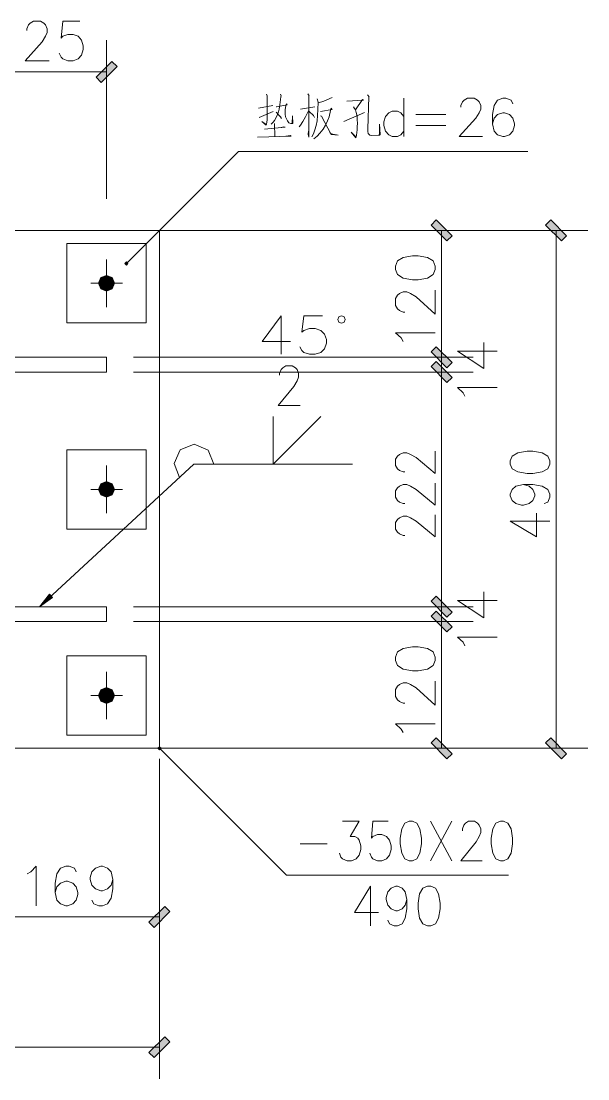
# Model space of a CAD drawing. Header units: millimetres. Extents: x 0 to 586, y 0 to 414.
# Drawn here: x 92.1 to 127.3, y 42.2 to 108 of the extents above; entities that cross this region are included whole.
import ezdxf

# ---------------------------------------------------------------- set-up
doc = ezdxf.new("R2010")
doc.units = ezdxf.units.MM

msp = doc.modelspace()

# ---------------------------------------------------------------- hatches: boundary and pattern name
h = msp.add_hatch(color=0)
h.dxf.hatch_style = 2
h.paths.add_polyline_path([(97.077389, 104.196444), (96.763417, 104.510417), (97.747667, 105.498194), (98.061639, 105.184222)])
h = msp.add_hatch(color=0)
h.dxf.hatch_style = 2
h.paths.add_polyline_path([(117.580833, 95.324083), (117.894806, 95.638056), (118.882583, 94.650278), (118.568611, 94.336306)])
h = msp.add_hatch(color=0)
h.dxf.hatch_style = 2
h.paths.add_polyline_path([(124.703417, 95.324083), (125.017389, 95.638056), (126.005167, 94.650278), (125.691194, 94.336306)])
h = msp.add_hatch(color=0)
h.dxf.hatch_style = 2
h.paths.add_polyline_path([(98.643722, 93.031028), (98.544944, 92.93225), (98.643722, 92.93225)])
h = msp.add_hatch(color=0)
h.dxf.hatch_style = 2
h.paths.add_polyline_path([(98.544944, 92.93225), (98.643722, 92.833472), (98.643722, 92.93225)])
h = msp.add_hatch(color=0)
h.dxf.hatch_style = 2
h.paths.add_polyline_path([(98.7425, 92.93225), (98.643722, 93.031028), (98.643722, 92.93225)])
h = msp.add_hatch(color=0)
h.dxf.hatch_style = 2
h.paths.add_polyline_path([(98.643722, 92.833472), (98.7425, 92.93225), (98.643722, 92.93225)])
h = msp.add_hatch(color=0)
h.dxf.hatch_style = 2
h.paths.add_polyline_path([(97.412528, 92.194944), (97.063278, 92.050306), (97.412528, 91.701056)])
h = msp.add_hatch(color=0)
h.dxf.hatch_style = 2
h.paths.add_polyline_path([(97.761778, 92.050306), (97.412528, 92.194944), (97.412528, 91.701056)])
h = msp.add_hatch(color=0)
h.dxf.hatch_style = 2
h.paths.add_polyline_path([(97.063278, 92.050306), (96.918639, 91.701056), (97.412528, 91.701056)])
h = msp.add_hatch(color=0)
h.dxf.hatch_style = 2
h.paths.add_polyline_path([(96.918639, 91.701056), (97.063278, 91.351806), (97.412528, 91.701056)])
h = msp.add_hatch(color=0)
h.dxf.hatch_style = 2
h.paths.add_polyline_path([(97.063278, 91.351806), (97.412528, 91.207167), (97.412528, 91.701056)])
h = msp.add_hatch(color=0)
h.dxf.hatch_style = 2
h.paths.add_polyline_path([(97.906417, 91.701056), (97.761778, 92.050306), (97.412528, 91.701056)])
h = msp.add_hatch(color=0)
h.dxf.hatch_style = 2
h.paths.add_polyline_path([(97.412528, 91.207167), (97.761778, 91.351806), (97.412528, 91.701056)])
h = msp.add_hatch(color=0)
h.dxf.hatch_style = 2
h.paths.add_polyline_path([(97.761778, 91.351806), (97.906417, 91.701056), (97.412528, 91.701056)])
h = msp.add_hatch(color=0)
h.dxf.hatch_style = 2
h.paths.add_polyline_path([(117.580833, 87.435972), (117.894806, 87.749944), (118.882583, 86.765694), (118.568611, 86.451722)])
h = msp.add_hatch(color=0)
h.dxf.hatch_style = 2
h.paths.add_polyline_path([(117.580833, 87.435972), (117.894806, 87.749944), (118.882583, 86.765694), (118.568611, 86.451722)])
h = msp.add_hatch(color=0)
h.dxf.hatch_style = 2
h.paths.add_polyline_path([(117.580833, 86.515222), (117.894806, 86.829194), (118.882583, 85.844944), (118.568611, 85.530972)])
h = msp.add_hatch(color=0)
h.dxf.hatch_style = 2
h.paths.add_polyline_path([(117.580833, 86.515222), (117.894806, 86.829194), (118.882583, 85.844944), (118.568611, 85.530972)])
h = msp.add_hatch(color=0)
h.dxf.hatch_style = 2
h.paths.add_polyline_path([(97.063278, 79.233889), (96.918639, 78.884639), (97.412528, 78.884639)])
h = msp.add_hatch(color=0)
h.dxf.hatch_style = 2
h.paths.add_polyline_path([(97.412528, 79.378528), (97.063278, 79.233889), (97.412528, 78.884639)])
h = msp.add_hatch(color=0)
h.dxf.hatch_style = 2
h.paths.add_polyline_path([(97.761778, 79.233889), (97.412528, 79.378528), (97.412528, 78.884639)])
h = msp.add_hatch(color=0)
h.dxf.hatch_style = 2
h.paths.add_polyline_path([(97.906417, 78.884639), (97.761778, 79.233889), (97.412528, 78.884639)])
h = msp.add_hatch(color=0)
h.dxf.hatch_style = 2
h.paths.add_polyline_path([(96.918639, 78.884639), (97.063278, 78.535389), (97.412528, 78.884639)])
h = msp.add_hatch(color=0)
h.dxf.hatch_style = 2
h.paths.add_polyline_path([(97.063278, 78.535389), (97.412528, 78.39075), (97.412528, 78.884639)])
h = msp.add_hatch(color=0)
h.dxf.hatch_style = 2
h.paths.add_polyline_path([(97.412528, 78.39075), (97.761778, 78.535389), (97.412528, 78.884639)])
h = msp.add_hatch(color=0)
h.dxf.hatch_style = 2
h.paths.add_polyline_path([(97.761778, 78.535389), (97.906417, 78.884639), (97.412528, 78.884639)])
h = msp.add_hatch(color=0)
h.dxf.hatch_style = 2
h.paths.add_polyline_path([(93.242694, 71.589194), (93.860056, 72.372361), (94.061139, 72.157167)])
h = msp.add_hatch(color=0)
h.dxf.hatch_style = 2
h.paths.add_polyline_path([(117.580833, 71.924333), (117.894806, 72.238306), (118.882583, 71.254056), (118.568611, 70.940083)])
h = msp.add_hatch(color=0)
h.dxf.hatch_style = 2
h.paths.add_polyline_path([(117.580833, 71.924333), (117.894806, 72.238306), (118.882583, 71.254056), (118.568611, 70.940083)])
h = msp.add_hatch(color=0)
h.dxf.hatch_style = 2
h.paths.add_polyline_path([(117.580833, 71.003583), (117.894806, 71.317556), (118.882583, 70.333306), (118.568611, 70.019333)])
h = msp.add_hatch(color=0)
h.dxf.hatch_style = 2
h.paths.add_polyline_path([(117.580833, 71.003583), (117.894806, 71.317556), (118.882583, 70.333306), (118.568611, 70.019333)])
h = msp.add_hatch(color=0)
h.dxf.hatch_style = 2
h.paths.add_polyline_path([(97.412528, 66.562111), (97.063278, 66.417472), (97.412528, 66.068222)])
h = msp.add_hatch(color=0)
h.dxf.hatch_style = 2
h.paths.add_polyline_path([(97.761778, 66.417472), (97.412528, 66.562111), (97.412528, 66.068222)])
h = msp.add_hatch(color=0)
h.dxf.hatch_style = 2
h.paths.add_polyline_path([(97.063278, 66.417472), (96.918639, 66.068222), (97.412528, 66.068222)])
h = msp.add_hatch(color=0)
h.dxf.hatch_style = 2
h.paths.add_polyline_path([(96.918639, 66.068222), (97.063278, 65.718972), (97.412528, 66.068222)])
h = msp.add_hatch(color=0)
h.dxf.hatch_style = 2
h.paths.add_polyline_path([(97.063278, 65.718972), (97.412528, 65.574333), (97.412528, 66.068222)])
h = msp.add_hatch(color=0)
h.dxf.hatch_style = 2
h.paths.add_polyline_path([(97.906417, 66.068222), (97.761778, 66.417472), (97.412528, 66.068222)])
h = msp.add_hatch(color=0)
h.dxf.hatch_style = 2
h.paths.add_polyline_path([(97.412528, 65.574333), (97.761778, 65.718972), (97.412528, 66.068222)])
h = msp.add_hatch(color=0)
h.dxf.hatch_style = 2
h.paths.add_polyline_path([(97.761778, 65.718972), (97.906417, 66.068222), (97.412528, 66.068222)])
h = msp.add_hatch(color=0)
h.dxf.hatch_style = 2
h.paths.add_polyline_path([(117.580833, 63.119), (117.894806, 63.429444), (118.882583, 62.445194), (118.568611, 62.131222)])
h = msp.add_hatch(color=0)
h.dxf.hatch_style = 2
h.paths.add_polyline_path([(124.703417, 63.119), (125.017389, 63.429444), (126.005167, 62.445194), (125.691194, 62.131222)])
h = msp.add_hatch(color=0)
h.dxf.hatch_style = 2
h.paths.add_polyline_path([(100.700417, 62.879111), (100.601639, 62.780333), (100.700417, 62.780333)])
h = msp.add_hatch(color=0)
h.dxf.hatch_style = 2
h.paths.add_polyline_path([(100.601639, 62.780333), (100.700417, 62.681556), (100.700417, 62.780333)])
h = msp.add_hatch(color=0)
h.dxf.hatch_style = 2
h.paths.add_polyline_path([(100.795667, 62.780333), (100.700417, 62.879111), (100.700417, 62.780333)])
h = msp.add_hatch(color=0)
h.dxf.hatch_style = 2
h.paths.add_polyline_path([(100.700417, 62.681556), (100.795667, 62.780333), (100.700417, 62.780333)])
h = msp.add_hatch(color=0)
h.dxf.hatch_style = 2
h.paths.add_polyline_path([(100.36175, 51.646667), (100.047778, 51.960639), (101.035556, 52.944889), (101.349528, 52.634444)])
h = msp.add_hatch(color=0)
h.dxf.hatch_style = 2
h.paths.add_polyline_path([(100.36175, 43.546889), (100.047778, 43.860861), (101.035556, 44.845111), (101.349528, 44.531139)])

# ---------------------------------------------------------------- linework, layer by layer
at = {"color": 0, "lineweight": 0}
for points in [[(92.452472, 107.413778), (92.452472, 107.533722), (92.558306, 107.766556), (92.664139, 107.882972), (92.879333, 108.002917), (93.302667, 108.002917), (93.517861, 107.882972), (93.623694, 107.766556), (93.729528, 107.533722), (93.729528, 107.297361), (93.623694, 107.061), (93.412028, 106.71175), (92.346639, 105.537), (93.835361, 105.537)], [(95.754472, 108.002917), (94.689083, 108.002917), (94.58325, 106.944583), (94.689083, 107.061), (95.006583, 107.180944), (95.327611, 107.180944), (95.648639, 107.061), (95.860306, 106.828167), (95.966139, 106.475389), (95.966139, 106.242556), (95.860306, 105.889778), (95.648639, 105.653417), (95.327611, 105.537), (95.006583, 105.537), (94.689083, 105.653417), (94.58325, 105.773361), (94.473889, 106.006194)], [(97.412528, 96.960972), (97.412528, 106.817583)], [(89.196333, 104.845556), (97.412528, 104.845556)], [(107.353806, 103.459139), (107.396139, 103.367417), (107.396139, 101.875167), (107.374972, 101.712889), (107.353806, 101.596472), (107.332639, 101.525917), (107.057472, 101.75875), (107.332639, 101.571778)], [(108.228694, 103.459139), (108.271028, 103.367417), (108.249861, 103.296861), (108.186361, 102.8065), (108.1405, 102.527806), (108.098167, 102.365528), (108.034667, 102.20325), (107.95, 102.016278), (107.844167, 101.829306), (107.7595, 101.712889), (107.674833, 101.642333), (107.6325, 101.596472)], [(109.929083, 103.483833), (110.01375, 103.367417), (109.992583, 103.388583), (109.992583, 100.781556), (109.95025, 100.968528), (109.971417, 101.1555)], [(113.629722, 103.413278), (113.739083, 103.296861), (113.717917, 103.321556), (113.650889, 101.293083), (113.650889, 101.130806), (113.675583, 101.014389), (113.717917, 100.968528), (113.781417, 100.922667), (113.908417, 100.897972), (114.289417, 100.922667), (114.377611, 100.922667), (114.419944, 100.943833), (114.377611, 101.596472), (114.377611, 100.922667)], [(106.845806, 102.598361), (107.738333, 102.760639)], [(107.95, 102.668917), (107.971167, 102.668917), (108.630861, 102.8065), (108.588528, 102.855889), (108.525028, 102.644222), (108.503861, 102.45725), (108.503861, 102.224417), (108.525028, 102.062139), (108.588528, 101.924556), (108.652028, 101.808139), (108.736694, 101.688194), (108.863694, 101.642333), (108.994222, 101.642333), (108.973056, 102.108), (108.951889, 101.642333)], [(109.459889, 102.527806), (110.355944, 102.668917)], [(110.504111, 103.180444), (110.567611, 102.972306), (110.546444, 102.506639), (110.525278, 102.132694), (110.504111, 101.808139), (110.440611, 101.50475), (110.355944, 101.247222), (110.271278, 100.989694), (110.161917, 100.80625)], [(111.438972, 103.251), (110.906278, 103.018167), (110.588778, 102.922917)], [(112.335028, 103.018167), (113.375722, 103.088722), (113.312222, 103.134583), (112.885361, 102.481944), (112.821861, 102.573667), (112.758361, 102.668917)], [(115.898083, 103.212194), (115.898083, 100.823889)], [(119.432917, 102.644222), (119.432917, 102.757111), (119.53875, 102.982889), (119.641056, 103.099306), (119.849194, 103.212194), (120.265472, 103.212194), (120.473611, 103.099306), (120.575917, 102.982889), (120.68175, 102.757111), (120.68175, 102.527806), (120.575917, 102.302028), (120.367778, 101.959833), (119.330611, 100.823889), (120.784056, 100.823889)], [(122.653778, 102.87), (122.551472, 103.099306), (122.2375, 103.212194), (122.032889, 103.212194), (121.718917, 103.099306), (121.510778, 102.757111), (121.408472, 102.189139), (121.408472, 101.617639), (121.510778, 101.162556), (121.718917, 100.936778), (122.032889, 100.823889), (122.135194, 100.823889), (122.445639, 100.936778), (122.653778, 101.162556), (122.759611, 101.50475), (122.759611, 101.617639), (122.653778, 101.959833), (122.445639, 102.189139), (122.135194, 102.302028), (122.032889, 102.302028), (121.718917, 102.189139), (121.510778, 101.959833), (121.408472, 101.617639)], [(106.888139, 102.016278), (107.7595, 102.390222)], [(107.95, 102.340833), (108.228694, 102.062139), (108.292194, 101.945722)], [(109.992583, 102.45725), (109.780917, 102.062139), (109.611583, 101.75875), (109.459889, 101.525917), (109.375222, 101.434194)], [(110.01375, 102.390222), (110.271278, 102.132694), (110.334778, 102.016278)], [(110.715778, 102.390222), (111.438972, 102.506639), (111.375472, 102.598361), (111.333139, 102.436083), (111.248472, 102.062139), (111.142639, 101.808139), (111.015639, 101.525917), (110.863944, 101.293083), (110.673444, 101.039083), (110.504111, 100.852111), (110.292444, 100.689833)], [(110.715778, 102.108), (110.779278, 102.086833), (111.375472, 100.943833), (111.802333, 100.922667), (111.375472, 100.989694), (111.290806, 101.084944)], [(112.162167, 101.75875), (113.439222, 102.319667)], [(112.885361, 102.481944), (112.927694, 102.319667), (112.994722, 102.086833), (112.994722, 101.875167), (113.015889, 101.667028), (112.994722, 101.434194), (112.994722, 101.247222), (112.970028, 101.084944), (112.948861, 100.922667), (112.927694, 100.80625), (112.906528, 100.756861), (112.610194, 101.106111), (112.906528, 100.80625)], [(115.898083, 102.072722), (115.693472, 102.302028), (115.485333, 102.414917), (115.171361, 102.414917), (114.963222, 102.302028), (114.755083, 102.072722), (114.652778, 101.734056), (114.652778, 101.50475), (114.755083, 101.162556), (114.963222, 100.936778), (115.171361, 100.823889), (115.485333, 100.823889), (115.693472, 100.936778), (115.898083, 101.162556)], [(116.628333, 102.189139), (118.498056, 102.189139)], [(107.226806, 101.293083), (108.503861, 101.4095), (108.419194, 101.434194), (108.271028, 101.388333)], [(107.844167, 101.642333), (107.865333, 100.80625)], [(116.628333, 101.50475), (118.498056, 101.50475)], [(106.799944, 100.781556), (108.888389, 100.852111), (108.821361, 100.897972), (108.546194, 100.852111)], [(98.643722, 92.93225), (105.614611, 99.906667)], [(105.614611, 99.906667), (123.588639, 99.906667)], [(77.695778, 94.988944), (100.700417, 94.988944)], [(99.088222, 94.988944), (120.201972, 94.988944)], [(100.700417, 94.988944), (100.700417, 62.780333)], [(113.926056, 94.988944), (127.324556, 94.988944)], [(118.233472, 87.100833), (118.233472, 94.988944)], [(125.356056, 62.780333), (125.356056, 94.988944)], [(94.946611, 94.166972), (99.878444, 94.166972)], [(94.946611, 89.235139), (94.946611, 94.166972)], [(99.878444, 94.166972), (99.878444, 89.235139)], [(97.412528, 93.179194), (97.412528, 90.222917)], [(98.693111, 92.93225), (98.71075, 92.93225)], [(98.396778, 91.701056), (96.42475, 91.701056)], [(97.659472, 91.701056), (97.677111, 91.701056)], [(115.958056, 89.894833), (115.841639, 89.894833), (115.608806, 90.004194), (115.488861, 90.110028), (115.372444, 90.321694), (115.372444, 90.748556), (115.488861, 90.960222), (115.608806, 91.066056), (115.841639, 91.175417), (116.078, 91.175417), (116.310833, 91.066056), (116.663611, 90.854389), (117.838361, 89.789), (117.838361, 91.28125)], [(108.256917, 89.676111), (107.082167, 88.085083), (108.846056, 88.085083)], [(108.256917, 89.676111), (108.256917, 87.287806)], [(110.83925, 89.676111), (109.668028, 89.676111), (109.548083, 88.653056), (109.668028, 88.765944), (110.017278, 88.882361), (110.370056, 88.882361), (110.722833, 88.765944), (110.959194, 88.540167), (111.075611, 88.197972), (111.075611, 87.972194), (110.959194, 87.63), (110.722833, 87.400694), (110.370056, 87.287806), (110.017278, 87.287806), (109.668028, 87.400694), (109.548083, 87.517111), (109.431667, 87.742889)], [(99.878444, 89.235139), (94.946611, 89.235139)], [(115.841639, 88.085083), (115.725222, 88.300278), (115.372444, 88.617778), (117.838361, 88.617778)], [(119.217722, 87.478306), (120.861667, 86.398806), (120.861667, 88.021583)], [(80.980139, 87.100833), (97.412528, 87.100833)], [(97.412528, 86.180083), (97.412528, 87.100833)], [(99.088222, 87.100833), (120.201972, 87.100833)], [(99.088222, 87.100833), (120.201972, 87.100833)], [(118.233472, 86.180083), (118.233472, 87.100833)], [(119.217722, 87.478306), (121.683639, 87.478306)], [(89.492667, 86.180083), (97.412528, 86.180083)], [(99.088222, 86.180083), (120.201972, 86.180083)], [(99.088222, 86.180083), (120.201972, 86.180083)], [(108.168722, 85.982528), (108.168722, 86.098944), (108.2675, 86.331778), (108.366278, 86.451722), (108.563833, 86.568139), (108.955417, 86.568139), (109.152972, 86.451722), (109.25175, 86.331778), (109.350528, 86.098944), (109.350528, 85.862583), (109.25175, 85.62975), (109.054194, 85.276972), (108.069944, 84.102222), (109.449306, 84.102222)], [(118.233472, 71.589194), (118.233472, 86.180083)], [(119.686917, 84.670194), (119.5705, 84.885389), (119.217722, 85.209944), (121.683639, 85.209944)], [(107.773611, 80.4545), (107.773611, 83.414306)], [(107.773611, 80.4545), (110.733417, 83.414306)], [(104.0765, 80.4545), (103.723722, 81.318806), (102.862944, 81.689222), (101.995111, 81.347028), (101.614111, 80.493306), (101.938667, 79.618417)], [(94.946611, 76.418722), (94.946611, 81.350556)], [(94.946611, 81.350556), (99.878444, 81.350556)], [(99.878444, 81.350556), (99.878444, 76.418722)], [(115.958056, 79.967667), (115.841639, 79.967667), (115.608806, 80.066444), (115.488861, 80.165222), (115.372444, 80.362778), (115.372444, 80.757889), (115.488861, 80.955444), (115.608806, 81.054222), (115.841639, 81.153), (116.078, 81.153), (116.310833, 81.054222), (116.663611, 80.856667), (117.838361, 79.868889), (117.838361, 81.251778)], [(93.242694, 71.589194), (102.845306, 80.4545)], [(97.412528, 80.362778), (97.412528, 77.4065)], [(102.845306, 80.4545), (112.701917, 80.4545)], [(115.958056, 77.995639), (115.841639, 77.995639), (115.608806, 78.094417), (115.488861, 78.193194), (115.372444, 78.39075), (115.372444, 78.785861), (115.488861, 78.983417), (115.608806, 79.082194), (115.841639, 79.180972), (116.078, 79.180972), (116.310833, 79.082194), (116.663611, 78.884639), (117.838361, 77.896861), (117.838361, 79.27975)], [(123.317, 79.180972), (123.669778, 79.082194), (123.902611, 78.884639), (124.022556, 78.588306), (124.022556, 78.489528), (123.902611, 78.193194), (123.669778, 77.995639), (123.317, 77.896861), (123.200583, 77.896861), (122.847806, 77.995639), (122.611444, 78.193194), (122.495028, 78.489528), (122.495028, 78.588306), (122.611444, 78.884639), (122.847806, 79.082194), (123.317, 79.180972), (123.902611, 79.180972), (124.49175, 79.082194), (124.841, 78.884639), (124.960944, 78.588306), (124.960944, 78.39075), (124.841, 78.094417), (124.608167, 77.995639)], [(98.396778, 78.884639), (96.42475, 78.884639)], [(97.659472, 78.884639), (97.677111, 78.884639)], [(115.958056, 76.023611), (115.841639, 76.023611), (115.608806, 76.122389), (115.488861, 76.221167), (115.372444, 76.418722), (115.372444, 76.813833), (115.488861, 77.011389), (115.608806, 77.110167), (115.841639, 77.208944), (116.078, 77.208944), (116.310833, 77.110167), (116.663611, 76.912611), (117.838361, 75.928361), (117.838361, 77.307722)], [(122.495028, 76.912611), (124.138972, 75.928361), (124.138972, 77.4065)], [(99.878444, 76.418722), (94.946611, 76.418722)], [(122.495028, 76.912611), (124.960944, 76.912611)], [(119.217722, 71.966667), (120.861667, 70.887167), (120.861667, 72.509944)], [(119.217722, 71.966667), (121.683639, 71.966667)], [(89.492667, 71.589194), (97.412528, 71.589194)], [(97.412528, 70.668444), (97.412528, 71.589194)], [(99.088222, 71.589194), (120.201972, 71.589194)], [(99.088222, 71.589194), (120.201972, 71.589194)], [(118.233472, 70.668444), (118.233472, 71.589194)], [(97.412528, 70.668444), (80.980139, 70.668444)], [(99.088222, 70.668444), (120.201972, 70.668444)], [(99.088222, 70.668444), (120.201972, 70.668444)], [(118.233472, 62.780333), (118.233472, 70.668444)], [(119.686917, 69.158556), (119.5705, 69.37375), (119.217722, 69.698306), (121.683639, 69.698306)], [(94.946611, 68.530611), (99.878444, 68.530611)], [(94.946611, 63.602306), (94.946611, 68.530611)], [(99.878444, 68.530611), (99.878444, 63.602306)], [(97.412528, 67.546361), (97.412528, 64.590083)], [(115.958056, 65.577861), (115.841639, 65.577861), (115.608806, 65.683694), (115.488861, 65.789528), (115.372444, 66.004722), (115.372444, 66.428056), (115.488861, 66.64325), (115.608806, 66.749083), (115.841639, 66.854917), (116.078, 66.854917), (116.310833, 66.749083), (116.663611, 66.533889), (117.838361, 65.472028), (117.838361, 66.96075)], [(98.396778, 66.068222), (96.42475, 66.068222)], [(97.659472, 66.068222), (97.677111, 66.068222)], [(115.841639, 63.768111), (115.725222, 63.979778), (115.372444, 64.300806), (117.838361, 64.300806)], [(99.878444, 63.602306), (94.946611, 63.602306)], [(100.700417, 62.780333), (77.695778, 62.780333)], [(99.088222, 62.780333), (120.201972, 62.780333)], [(100.700417, 62.780333), (108.585, 54.892222)], [(100.746278, 62.780333), (100.763917, 62.780333)], [(113.926056, 62.780333), (127.324556, 62.780333)], [(100.700417, 62.124167), (100.700417, 50.32375)], [(100.700417, 60.808306), (100.700417, 42.223972)], [(112.0775, 58.247139), (113.114667, 58.247139), (112.546694, 57.305222), (112.832444, 57.305222), (113.019417, 57.188806), (113.114667, 57.072389), (113.209917, 56.719611), (113.209917, 56.486778), (113.114667, 56.134), (112.924167, 55.897639), (112.641944, 55.781222), (112.359722, 55.781222), (112.0775, 55.897639), (111.98225, 56.017583), (111.887, 56.250417)], [(114.906778, 58.247139), (113.964861, 58.247139), (113.869611, 57.188806), (113.964861, 57.305222), (114.247083, 57.425167), (114.529306, 57.425167), (114.811528, 57.305222), (115.002028, 57.072389), (115.097278, 56.719611), (115.097278, 56.486778), (115.002028, 56.134), (114.811528, 55.897639), (114.529306, 55.781222), (114.247083, 55.781222), (113.964861, 55.897639), (113.869611, 56.017583), (113.774361, 56.250417)], [(117.549083, 55.781222), (118.872, 58.247139)], [(117.549083, 58.247139), (118.872, 55.781222)], [(119.531694, 57.658), (119.531694, 57.777944), (119.626944, 58.010778), (119.718667, 58.127194), (119.909167, 58.247139), (120.286639, 58.247139), (120.473611, 58.127194), (120.568861, 58.010778), (120.664111, 57.777944), (120.664111, 57.541583), (120.568861, 57.305222), (120.381889, 56.955972), (119.436444, 55.781222), (120.759361, 55.781222)], [(109.435194, 56.836028), (111.132056, 56.836028)], [(92.484222, 54.983944), (92.699417, 55.100361), (93.0275, 55.453139), (93.0275, 52.987222)], [(95.525167, 55.100361), (95.415806, 55.333194), (95.09125, 55.453139), (94.872528, 55.453139), (94.547972, 55.333194), (94.32925, 54.983944), (94.219889, 54.394806), (94.219889, 53.809194), (94.32925, 53.34), (94.547972, 53.103639), (94.872528, 52.987222), (94.981889, 52.987222), (95.306444, 53.103639), (95.525167, 53.34), (95.634528, 53.692778), (95.634528, 53.809194), (95.525167, 54.161972), (95.306444, 54.394806), (94.981889, 54.511222), (94.872528, 54.511222), (94.547972, 54.394806), (94.32925, 54.161972), (94.219889, 53.809194)], [(97.807639, 54.631167), (97.698278, 54.278389), (97.479556, 54.042028), (97.155, 53.925611), (97.045639, 53.925611), (96.721083, 54.042028), (96.502361, 54.278389), (96.393, 54.631167), (96.393, 54.747583), (96.502361, 55.100361), (96.721083, 55.333194), (97.045639, 55.453139), (97.155, 55.453139), (97.479556, 55.333194), (97.698278, 55.100361), (97.807639, 54.631167), (97.807639, 54.042028), (97.698278, 53.456417), (97.479556, 53.103639), (97.155, 52.987222), (96.936278, 52.987222), (96.611722, 53.103639), (96.502361, 53.34)], [(108.585, 54.892222), (122.389194, 54.892222)], [(113.809639, 54.204306), (112.825389, 52.560361), (114.303528, 52.560361)], [(113.809639, 54.204306), (113.809639, 51.738389)], [(116.078, 53.382333), (115.979222, 53.029556), (115.781667, 52.796722), (115.488861, 52.676778), (115.390083, 52.676778), (115.09375, 52.796722), (114.896194, 53.029556), (114.797417, 53.382333), (114.797417, 53.49875), (114.896194, 53.851528), (115.09375, 54.087889), (115.390083, 54.204306), (115.488861, 54.204306), (115.781667, 54.087889), (115.979222, 53.851528), (116.078, 53.382333), (116.078, 52.796722), (115.979222, 52.207583), (115.781667, 51.854806), (115.488861, 51.738389), (115.291306, 51.738389), (114.994972, 51.854806), (114.896194, 52.091167)], [(89.591444, 52.295778), (100.700417, 52.295778)], [(77.695778, 44.196), (100.700417, 44.196)]]:
    msp.add_lwpolyline(points, dxfattribs=at)
for points in [[(97.077389, 104.196444), (96.763417, 104.510417), (97.747667, 105.498194), (98.061639, 105.184222)], [(117.580833, 95.324083), (117.894806, 95.638056), (118.882583, 94.650278), (118.568611, 94.336306)], [(124.703417, 95.324083), (125.017389, 95.638056), (126.005167, 94.650278), (125.691194, 94.336306)], [(115.372444, 92.558306), (115.488861, 92.237278), (115.841639, 92.025611), (116.42725, 91.919778), (116.780028, 91.919778), (117.369167, 92.025611), (117.718417, 92.237278), (117.838361, 92.558306), (117.838361, 92.769972), (117.718417, 93.091), (117.369167, 93.302667), (116.780028, 93.412028), (116.42725, 93.412028), (115.841639, 93.302667), (115.488861, 93.091), (115.372444, 92.769972)], [(98.643722, 93.031028), (98.544944, 92.93225), (98.643722, 92.93225)], [(98.544944, 92.93225), (98.643722, 92.833472), (98.643722, 92.93225)], [(98.7425, 92.93225), (98.643722, 93.031028), (98.643722, 92.93225)], [(98.643722, 92.833472), (98.7425, 92.93225), (98.643722, 92.93225)], [(97.412528, 92.194944), (97.063278, 92.050306), (97.412528, 91.701056)], [(97.761778, 92.050306), (97.412528, 92.194944), (97.412528, 91.701056)], [(97.063278, 92.050306), (96.918639, 91.701056), (97.412528, 91.701056)], [(96.918639, 91.701056), (97.063278, 91.351806), (97.412528, 91.701056)], [(97.063278, 91.351806), (97.412528, 91.207167), (97.412528, 91.701056)], [(97.906417, 91.701056), (97.761778, 92.050306), (97.412528, 91.701056)], [(97.412528, 91.207167), (97.761778, 91.351806), (97.412528, 91.701056)], [(97.761778, 91.351806), (97.906417, 91.701056), (97.412528, 91.701056)], [(112.250361, 89.450333), (112.179806, 89.609083), (112.014, 89.676111), (111.848194, 89.609083), (111.781167, 89.450333), (111.848194, 89.288056), (112.014, 89.221028), (112.179806, 89.288056)], [(117.580833, 87.435972), (117.894806, 87.749944), (118.882583, 86.765694), (118.568611, 86.451722)], [(117.580833, 87.435972), (117.894806, 87.749944), (118.882583, 86.765694), (118.568611, 86.451722)], [(117.580833, 86.515222), (117.894806, 86.829194), (118.882583, 85.844944), (118.568611, 85.530972)], [(117.580833, 86.515222), (117.894806, 86.829194), (118.882583, 85.844944), (118.568611, 85.530972)], [(122.495028, 80.461556), (122.611444, 80.165222), (122.964222, 79.967667), (123.549833, 79.868889), (123.902611, 79.868889), (124.49175, 79.967667), (124.841, 80.165222), (124.960944, 80.461556), (124.960944, 80.659111), (124.841, 80.955444), (124.49175, 81.153), (123.902611, 81.251778), (123.549833, 81.251778), (122.964222, 81.153), (122.611444, 80.955444), (122.495028, 80.659111)], [(97.063278, 79.233889), (96.918639, 78.884639), (97.412528, 78.884639)], [(97.412528, 79.378528), (97.063278, 79.233889), (97.412528, 78.884639)], [(97.761778, 79.233889), (97.412528, 79.378528), (97.412528, 78.884639)], [(97.906417, 78.884639), (97.761778, 79.233889), (97.412528, 78.884639)], [(96.918639, 78.884639), (97.063278, 78.535389), (97.412528, 78.884639)], [(97.063278, 78.535389), (97.412528, 78.39075), (97.412528, 78.884639)], [(97.412528, 78.39075), (97.761778, 78.535389), (97.412528, 78.884639)], [(97.761778, 78.535389), (97.906417, 78.884639), (97.412528, 78.884639)], [(93.242694, 71.589194), (93.860056, 72.372361), (94.061139, 72.157167)], [(117.580833, 71.924333), (117.894806, 72.238306), (118.882583, 71.254056), (118.568611, 70.940083)], [(117.580833, 71.924333), (117.894806, 72.238306), (118.882583, 71.254056), (118.568611, 70.940083)], [(117.580833, 71.003583), (117.894806, 71.317556), (118.882583, 70.333306), (118.568611, 70.019333)], [(117.580833, 71.003583), (117.894806, 71.317556), (118.882583, 70.333306), (118.568611, 70.019333)], [(115.372444, 68.237806), (115.488861, 67.920306), (115.841639, 67.705111), (116.42725, 67.599278), (116.780028, 67.599278), (117.369167, 67.705111), (117.718417, 67.920306), (117.838361, 68.237806), (117.838361, 68.453), (117.718417, 68.7705), (117.369167, 68.985694), (116.780028, 69.091528), (116.42725, 69.091528), (115.841639, 68.985694), (115.488861, 68.7705), (115.372444, 68.453)], [(97.412528, 66.562111), (97.063278, 66.417472), (97.412528, 66.068222)], [(97.761778, 66.417472), (97.412528, 66.562111), (97.412528, 66.068222)], [(97.063278, 66.417472), (96.918639, 66.068222), (97.412528, 66.068222)], [(96.918639, 66.068222), (97.063278, 65.718972), (97.412528, 66.068222)], [(97.063278, 65.718972), (97.412528, 65.574333), (97.412528, 66.068222)], [(97.906417, 66.068222), (97.761778, 66.417472), (97.412528, 66.068222)], [(97.412528, 65.574333), (97.761778, 65.718972), (97.412528, 66.068222)], [(97.761778, 65.718972), (97.906417, 66.068222), (97.412528, 66.068222)], [(117.580833, 63.119), (117.894806, 63.429444), (118.882583, 62.445194), (118.568611, 62.131222)], [(124.703417, 63.119), (125.017389, 63.429444), (126.005167, 62.445194), (125.691194, 62.131222)], [(100.700417, 62.879111), (100.601639, 62.780333), (100.700417, 62.780333)], [(100.601639, 62.780333), (100.700417, 62.681556), (100.700417, 62.780333)], [(100.795667, 62.780333), (100.700417, 62.879111), (100.700417, 62.780333)], [(100.700417, 62.681556), (100.795667, 62.780333), (100.700417, 62.780333)], [(116.229694, 58.247139), (115.943944, 58.127194), (115.756972, 57.777944), (115.661722, 57.188806), (115.661722, 56.836028), (115.756972, 56.250417), (115.943944, 55.897639), (116.229694, 55.781222), (116.416667, 55.781222), (116.698889, 55.897639), (116.889389, 56.250417), (116.984639, 56.836028), (116.984639, 57.188806), (116.889389, 57.777944), (116.698889, 58.127194), (116.416667, 58.247139)], [(121.891778, 58.247139), (121.606028, 58.127194), (121.419056, 57.777944), (121.323806, 57.188806), (121.323806, 56.836028), (121.419056, 56.250417), (121.606028, 55.897639), (121.891778, 55.781222), (122.07875, 55.781222), (122.360972, 55.897639), (122.551472, 56.250417), (122.646722, 56.836028), (122.646722, 57.188806), (122.551472, 57.777944), (122.360972, 58.127194), (122.07875, 58.247139)], [(117.362111, 54.204306), (117.065778, 54.087889), (116.868222, 53.735111), (116.769444, 53.145972), (116.769444, 52.796722), (116.868222, 52.207583), (117.065778, 51.854806), (117.362111, 51.738389), (117.556139, 51.738389), (117.852472, 51.854806), (118.050028, 52.207583), (118.148806, 52.796722), (118.148806, 53.145972), (118.050028, 53.735111), (117.852472, 54.087889), (117.556139, 54.204306)], [(100.36175, 51.646667), (100.047778, 51.960639), (101.035556, 52.944889), (101.349528, 52.634444)], [(100.36175, 43.546889), (100.047778, 43.860861), (101.035556, 44.845111), (101.349528, 44.531139)]]:
    msp.add_lwpolyline(points, close=True, dxfattribs=at)

doc.saveas('drawing.dxf')
